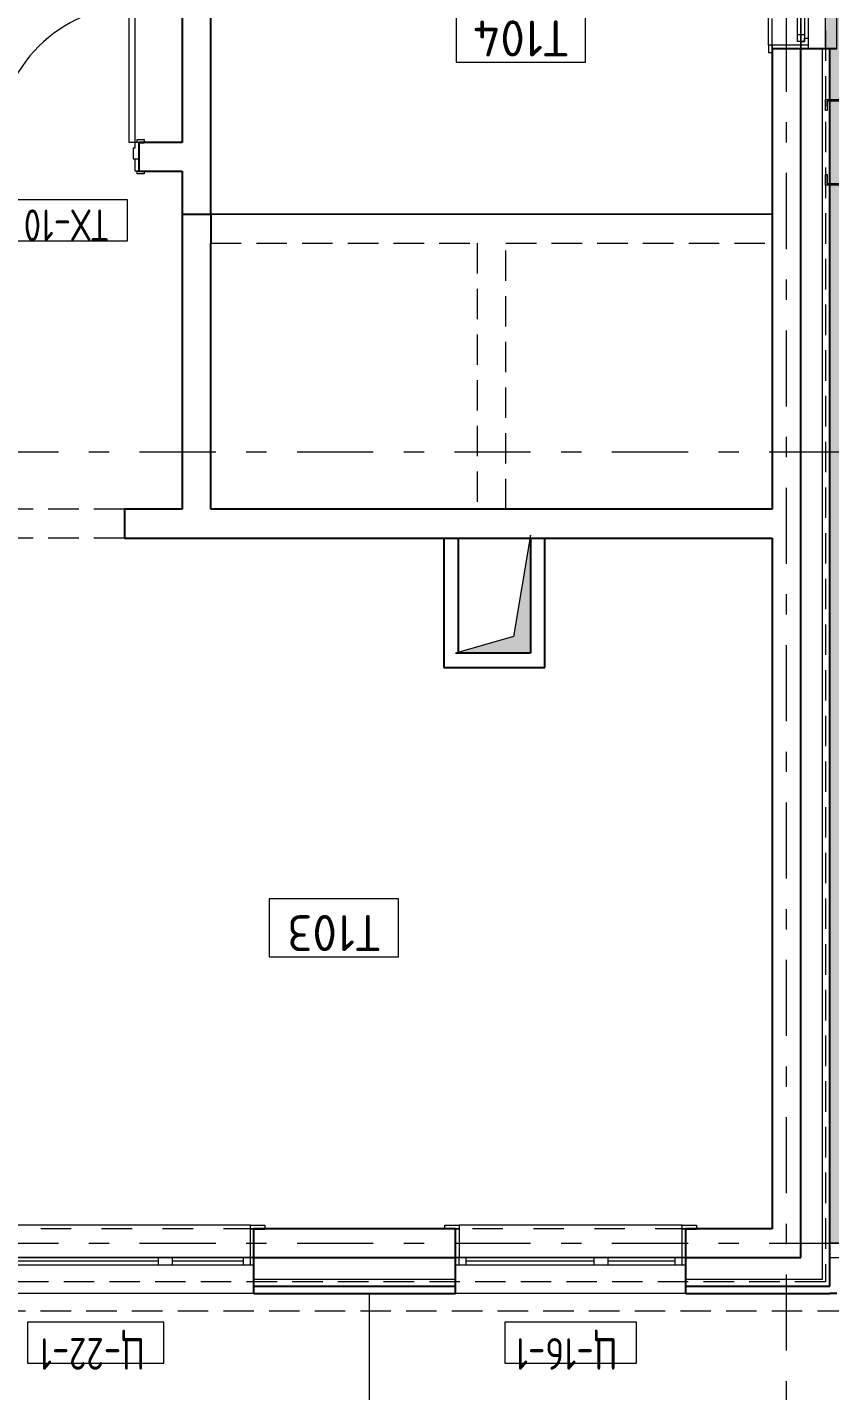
# Model space of a CAD drawing. Header units: millimetres. Extents: x 18162 to 3540582, y 72188 to 247925.
# Drawn here: x 985781 to 991356, y 79343 to 88819 of the extents above; entities that cross this region are included whole.
import ezdxf
from ezdxf.enums import TextEntityAlignment as Align

# ---------------------------------------------------------------- set-up
doc = ezdxf.new("R2010")
doc.units = ezdxf.units.MM
doc.header["$MEASUREMENT"] = 0
doc.set_wipeout_variables(frame=1)
for name, pattern in [('Dashed', [423.333333, 211.666667, -211.666667]), ('Double Dashed', [1093.611073, 529.166651, -211.666656, 141.111112, -211.666656]), ('Hidden Line', [317.5, 211.666667, -105.833333]), ('Wipeout_Contour', [1000, 0, -1000])]:
    doc.linetypes.add(name, pattern=pattern)
for name, color, linetype in [('Archicad Door Markers', 7, 'Continuous'), ('Archicad Doors', 7, 'Continuous'), ('Archicad Window Markers', 7, 'Continuous'), ('Archicad Windows', 7, 'Continuous'), ('Archicad Zone Stamps', 7, 'Continuous'), ('Drawing & Figure', 7, 'Continuous'), ('Interior - Equipment', 7, 'Continuous'), ('Model Unit - Zone A', 7, 'Continuous'), ('Structural - Bearing', 7, 'Continuous'), ('Structural - Grid', 7, 'Continuous')]:
    doc.layers.add(name, color=color, linetype=linetype)
doc.styles.add('GENERATED_STYLE_2', font='')
doc.styles.add('GENERATED_STYLE_3', font='', dxfattribs={"width": 0.8})
doc.styles.get('GENERATED_STYLE_2').set_extended_font_data('ISOCPEUR MON')
doc.styles.get('GENERATED_STYLE_3').set_extended_font_data('ISOCPEUR MON')

# ---------------------------------------------------------------- blocks, each defined once
blk = doc.blocks.new('Лифтний ажлын өрөө_Т104_107_3', base_point=(989209.8, 88777.9))
at = {"layer": 'Archicad Zone Stamps', "color": 7, "linetype": 'Continuous', "lineweight": 5}
for p, q in [((989659.8, 88979.5), (988759.8, 88979.5)), ((988759.8, 88979.5), (988759.8, 88576.3)), ((989659.8, 88576.3), (989659.8, 88979.5)), ((988759.8, 88576.3), (989659.8, 88576.3))]:
    blk.add_line(p, q, dxfattribs=at)
at = {"layer": 'Archicad Zone Stamps', "color": 7, "lineweight": 5, "style": 'GENERATED_STYLE_2'}
for tag, p in [('DUMMY_861', (988860.5, 88616.6)), ('ROOM_NUMBER', (989209.8, 88616.6))]:
    blk.add_attdef(tag, text='', height=250, rotation=180, dxfattribs=at).set_placement(p, align=Align.TOP_CENTER)
blk = doc.blocks.new('Техникийн өрөө_Т103_108_3', base_point=(987910.3, 82560.5))
at = {"layer": 'Archicad Zone Stamps', "color": 7, "linetype": 'Continuous', "lineweight": 5}
for p, q in [((988360.3, 82762.1), (987460.3, 82762.1)), ((987460.3, 82762.1), (987460.3, 82358.9)), ((988360.3, 82358.9), (988360.3, 82762.1)), ((987460.3, 82358.9), (988360.3, 82358.9))]:
    blk.add_line(p, q, dxfattribs=at)
at = {"layer": 'Archicad Zone Stamps', "color": 7, "lineweight": 5, "style": 'GENERATED_STYLE_2'}
for tag, p in [('DUMMY_861', (987573.5, 82399.2)), ('ROOM_NUMBER', (987910.3, 82399.2))]:
    blk.add_attdef(tag, text='', height=250, rotation=180, dxfattribs=at).set_placement(p, align=Align.TOP_CENTER)
blk = doc.blocks.new('Window Stamp 27')
at = {"layer": 'Archicad Window Markers', "color": 13, "linetype": 'Continuous', "lineweight": 13}
blk.add_line((-456.7, 200), (456.7, 200), dxfattribs=at)
at = {"layer": 'Archicad Window Markers', "color": 13, "linetype": 'Continuous', "lineweight": 13, "flags": 128}
blk.add_lwpolyline([(-456.7, 200), (456.7, 200), (456.7, 483.9), (-456.7, 483.9)], close=True, dxfattribs=at)
at = {"layer": 'Archicad Window Markers', "color": 13, "lineweight": 13, "style": 'GENERATED_STYLE_3'}
blk.add_attdef('AC_WIDO_ID', text='', height=220, dxfattribs=at).set_placement((-324.9, 156.1), align=Align.BOTTOM_LEFT)
blk = doc.blocks.new('Window 27[58]_3', base_point=(953182.2, 1723.2))
at = {"layer": 'Archicad Windows', "color": 7, "linetype": 'Continuous', "lineweight": 13}
for p, q in [((990955.7, 89893.9), (990930.7, 89893.9)), ((990930.7, 89893.9), (990930.7, 89843.9)), ((990930.7, 88693.9), (990930.7, 89843.9)), ((990930.7, 89843.9), (990955.7, 89843.9)), ((990955.7, 89843.9), (990955.7, 89893.9)), ((990955.7, 89868.9), (990955.7, 89893.9)), ((990955.7, 89868.9), (990955.7, 89893.9)), ((991155.7, 89868.9), (990955.7, 89868.9)), ((990955.7, 89868.9), (990955.7, 89843.9)), ((991155.7, 89868.9), (990955.7, 89868.9)), ((991155.7, 89868.9), (990955.7, 89868.9)), ((990955.7, 89843.9), (991155.7, 89843.9)), ((991155.7, 89843.9), (991155.7, 89868.9)), ((991155.7, 89843.9), (991155.7, 89868.9)), ((991205.7, 89868.9), (991155.7, 89868.9)), ((991205.7, 89868.9), (991155.7, 89868.9)), ((991155.7, 89818.9), (991155.7, 89843.9)), ((991205.7, 89843.9), (991155.7, 89843.9)), ((991205.7, 89868.9), (991205.7, 89843.9)), ((991305.7, 89868.9), (991205.7, 89868.9)), ((991205.7, 89843.9), (991205.7, 89793.9)), ((991355.7, 89868.9), (991305.7, 89868.9)), ((991405.7, 89868.9), (991355.7, 89868.9)), ((991405.7, 88668.9), (991405.7, 89868.9)), ((991130.7, 89768.9), (991130.7, 89818.9)), ((991130.7, 89818.9), (991180.7, 89818.9)), ((991130.7, 88768.9), (991130.7, 89768.9)), ((991180.7, 89768.9), (991130.7, 89768.9)), ((991130.7, 88768.9), (991130.7, 89768.9)), ((991180.7, 89818.9), (991155.7, 89818.9)), ((991155.7, 88768.9), (991155.7, 89768.9)), ((991180.7, 89793.9), (991180.7, 89818.9)), ((991180.7, 89818.9), (991180.7, 89768.9)), ((991205.7, 89793.9), (991180.7, 89793.9)), ((991180.7, 89768.9), (991180.7, 88768.9)), ((991205.7, 89793.9), (991205.7, 88743.9)), ((990930.7, 88693.9), (990930.7, 88643.9)), ((990955.7, 88693.9), (990930.7, 88693.9)), ((991155.7, 88693.9), (990955.7, 88693.9)), ((990955.7, 88693.9), (990955.7, 88668.9)), ((990955.7, 88643.9), (990955.7, 88693.9)), ((991130.7, 88718.9), (991130.7, 88768.9)), ((991130.7, 88768.9), (991180.7, 88768.9)), ((991180.7, 88718.9), (991130.7, 88718.9)), ((991155.7, 88693.9), (991155.7, 88718.9)), ((991155.7, 88718.9), (991180.7, 88718.9)), ((991155.7, 88668.9), (991155.7, 88693.9)), ((991155.7, 88668.9), (991155.7, 88693.9)), ((991205.7, 88693.9), (991155.7, 88693.9)), ((991180.7, 88768.9), (991180.7, 88718.9)), ((991180.7, 88718.9), (991180.7, 88743.9)), ((991180.7, 88743.9), (991205.7, 88743.9)), ((991205.7, 88743.9), (991205.7, 88693.9)), ((991205.7, 88693.9), (991205.7, 88668.9)), ((990930.7, 88643.9), (990955.7, 88643.9)), ((990955.7, 88668.9), (991155.7, 88668.9)), ((991155.7, 88668.9), (990955.7, 88668.9)), ((991155.7, 88668.9), (990955.7, 88668.9)), ((990955.7, 88668.9), (990955.7, 88643.9)), ((990955.7, 88668.9), (990955.7, 88643.9)), ((991205.7, 88668.9), (991155.7, 88668.9)), ((991205.7, 88668.9), (991155.7, 88668.9)), ((991305.7, 88668.9), (991205.7, 88668.9)), ((991355.7, 88668.9), (991305.7, 88668.9)), ((991405.7, 88668.9), (991355.7, 88668.9))]:
    blk.add_line(p, q, dxfattribs=at)
at = {"layer": 'Archicad Windows', "color": 7, "linetype": 'Dashed', "lineweight": 13}
blk.add_line((990955.7, 88668.9), (990955.7, 89868.9), dxfattribs=at)
at = {"layer": 'Archicad Window Markers', "color": 13, "lineweight": 13}
ref = blk.add_blockref('Window Stamp 27', (991405.7, 89268.9), dxfattribs=dict(at, zscale=1000, rotation=270))
ref.add_attrib('AC_WIDO_ID', 'Ц-12-1', dxfattribs={"layer": 'Structural - Bearing', "color": 13, "lineweight": 13, "height": 220, "rotation": 270, "style": 'GENERATED_STYLE_3', "width": 0.8}).set_placement((991605.7, 89549.9), align=Align.BOTTOM_LEFT)
blk = doc.blocks.new('Window Stamp 27_4')
at = {"layer": 'Archicad Window Markers', "color": 13, "linetype": 'Continuous', "lineweight": 13}
blk.add_line((474.2, -650), (-474.2, -650), dxfattribs=at)
at = {"layer": 'Archicad Window Markers', "color": 13, "linetype": 'Continuous', "lineweight": 13, "flags": 128}
blk.add_lwpolyline([(474.2, -650), (-474.2, -650), (-474.2, -933.9), (474.2, -933.9)], close=True, dxfattribs=at)
at = {"layer": 'Archicad Window Markers', "color": 13, "lineweight": 13, "style": 'GENERATED_STYLE_3'}
blk.add_attdef('AC_WIDO_ID', text='', height=220, rotation=180, dxfattribs=at).set_placement((342.5, -693.9), align=Align.BOTTOM_LEFT)
blk = doc.blocks.new('Window with Sidelight 27[61]_3', base_point=(953182.2, 1723.2))
at = {"layer": 'Archicad Windows', "color": 7, "linetype": 'Continuous', "lineweight": 13}
for p, q in [((985080.7, 80468.9), (985080.7, 80493.9)), ((985080.7, 80493.9), (985180.7, 80493.9)), ((985180.7, 80468.9), (985080.7, 80468.9)), ((985155.7, 80468.9), (985080.7, 80468.9)), ((985155.7, 80468.9), (985080.7, 80468.9)), ((985155.7, 80268.9), (985155.7, 80468.9)), ((985155.7, 80468.9), (985180.7, 80468.9)), ((985155.7, 80268.9), (985155.7, 80468.9)), ((985155.7, 80268.9), (985155.7, 80468.9)), ((987330.7, 80493.9), (985180.7, 80493.9)), ((985180.7, 80493.9), (985180.7, 80468.9)), ((985180.7, 80468.9), (985180.7, 80268.9)), ((987330.7, 80493.9), (987430.7, 80493.9)), ((987330.7, 80468.9), (987330.7, 80493.9)), ((987330.7, 80268.9), (987330.7, 80468.9)), ((987330.7, 80468.9), (987355.7, 80468.9)), ((987430.7, 80468.9), (987330.7, 80468.9)), ((987355.7, 80468.9), (987355.7, 80268.9)), ((987355.7, 80268.9), (987355.7, 80468.9)), ((987355.7, 80268.9), (987355.7, 80468.9)), ((987355.7, 80468.9), (987430.7, 80468.9)), ((987355.7, 80468.9), (987430.7, 80468.9)), ((987430.7, 80493.9), (987430.7, 80468.9)), ((985180.7, 80268.9), (985155.7, 80268.9)), ((985180.7, 80268.9), (985155.7, 80268.9)), ((985155.7, 80218.9), (985155.7, 80268.9)), ((985155.7, 80218.9), (985155.7, 80268.9)), ((985230.7, 80268.9), (985180.7, 80268.9)), ((985180.7, 80218.9), (985180.7, 80268.9)), ((985230.7, 80218.9), (985230.7, 80268.9)), ((986690.7, 80268.9), (985230.7, 80268.9)), ((986740.7, 80268.9), (986690.7, 80268.9)), ((986690.7, 80268.9), (986690.7, 80218.9)), ((986790.7, 80268.9), (986740.7, 80268.9)), ((986790.7, 80218.9), (986790.7, 80268.9)), ((987280.7, 80268.9), (986790.7, 80268.9)), ((987330.7, 80268.9), (987280.7, 80268.9)), ((987280.7, 80268.9), (987280.7, 80218.9)), ((987355.7, 80268.9), (987330.7, 80268.9)), ((987355.7, 80268.9), (987330.7, 80268.9)), ((987330.7, 80218.9), (987330.7, 80268.9)), ((987355.7, 80218.9), (987355.7, 80268.9)), ((987355.7, 80218.9), (987355.7, 80268.9)), ((985155.7, 80218.9), (985180.7, 80218.9)), ((985155.7, 80118.9), (985155.7, 80218.9)), ((985180.7, 80218.9), (985230.7, 80218.9)), ((986690.7, 80243.9), (985230.7, 80243.9)), ((985230.7, 80218.9), (986690.7, 80218.9)), ((986690.7, 80218.9), (986740.7, 80218.9)), ((986740.7, 80218.9), (986790.7, 80218.9)), ((987280.7, 80243.9), (986790.7, 80243.9)), ((986790.7, 80218.9), (987280.7, 80218.9)), ((987280.7, 80218.9), (987330.7, 80218.9)), ((987330.7, 80218.9), (987355.7, 80218.9)), ((987355.7, 80118.9), (987355.7, 80218.9)), ((985155.7, 80068.9), (985155.7, 80118.9)), ((987355.7, 80068.9), (987355.7, 80118.9)), ((985155.7, 80018.9), (985155.7, 80068.9)), ((987355.7, 80018.9), (985155.7, 80018.9)), ((987355.7, 80018.9), (987355.7, 80068.9))]:
    blk.add_line(p, q, dxfattribs=at)
at = {"layer": 'Archicad Windows', "color": 7, "linetype": 'Dashed', "lineweight": 13}
blk.add_line((987355.7, 80468.9), (985155.7, 80468.9), dxfattribs=at)
at = {"layer": 'Archicad Window Markers', "color": 13, "lineweight": 13}
ref = blk.add_blockref('Window Stamp 27_4', (986255.7, 80468.9), dxfattribs=dict(at, zscale=1000))
ref.add_attrib('AC_WIDO_ID', 'Ц-22-1', dxfattribs={"layer": 'Structural - Bearing', "color": 13, "lineweight": 13, "height": 220, "rotation": 180, "style": 'GENERATED_STYLE_3', "width": 0.8}).set_placement((986598.2, 79775), align=Align.BOTTOM_LEFT)
blk = doc.blocks.new('Window Stamp 27_5')
at = {"layer": 'Archicad Window Markers', "color": 13, "linetype": 'Continuous', "lineweight": 13}
blk.add_line((456.7, -650), (-456.7, -650), dxfattribs=at)
at = {"layer": 'Archicad Window Markers', "color": 13, "linetype": 'Continuous', "lineweight": 13, "flags": 128}
blk.add_lwpolyline([(456.7, -650), (-456.7, -650), (-456.7, -933.9), (456.7, -933.9)], close=True, dxfattribs=at)
at = {"layer": 'Archicad Window Markers', "color": 13, "lineweight": 13, "style": 'GENERATED_STYLE_3'}
blk.add_attdef('AC_WIDO_ID', text='', height=220, rotation=180, dxfattribs=at).set_placement((324.9, -693.9), align=Align.BOTTOM_LEFT)
blk = doc.blocks.new('Window with Sidelight 27[62]_3', base_point=(953182.2, 1723.2))
at = {"layer": 'Archicad Windows', "color": 7, "linetype": 'Continuous', "lineweight": 13}
for p, q in [((988680.7, 80468.9), (988680.7, 80493.9)), ((988680.7, 80493.9), (988780.7, 80493.9)), ((988780.7, 80468.9), (988680.7, 80468.9)), ((988755.7, 80468.9), (988680.7, 80468.9)), ((988755.7, 80468.9), (988680.7, 80468.9)), ((988755.7, 80268.9), (988755.7, 80468.9)), ((988755.7, 80468.9), (988780.7, 80468.9)), ((988755.7, 80268.9), (988755.7, 80468.9)), ((988755.7, 80268.9), (988755.7, 80468.9)), ((990330.7, 80493.9), (988780.7, 80493.9)), ((988780.7, 80493.9), (988780.7, 80468.9)), ((988780.7, 80468.9), (988780.7, 80268.9)), ((990330.7, 80493.9), (990430.7, 80493.9)), ((990330.7, 80468.9), (990330.7, 80493.9)), ((990330.7, 80268.9), (990330.7, 80468.9)), ((990330.7, 80468.9), (990355.7, 80468.9)), ((990430.7, 80468.9), (990330.7, 80468.9)), ((990355.7, 80468.9), (990355.7, 80268.9)), ((990355.7, 80268.9), (990355.7, 80468.9)), ((990355.7, 80268.9), (990355.7, 80468.9)), ((990355.7, 80468.9), (990430.7, 80468.9)), ((990355.7, 80468.9), (990430.7, 80468.9)), ((990430.7, 80493.9), (990430.7, 80468.9)), ((988780.7, 80268.9), (988755.7, 80268.9)), ((988780.7, 80268.9), (988755.7, 80268.9)), ((988755.7, 80218.9), (988755.7, 80268.9)), ((988755.7, 80218.9), (988755.7, 80268.9)), ((988830.7, 80268.9), (988780.7, 80268.9)), ((988780.7, 80218.9), (988780.7, 80268.9)), ((988830.7, 80218.9), (988830.7, 80268.9)), ((989715.7, 80268.9), (988830.7, 80268.9)), ((989765.7, 80268.9), (989715.7, 80268.9)), ((989715.7, 80268.9), (989715.7, 80218.9)), ((989815.7, 80268.9), (989765.7, 80268.9)), ((989815.7, 80218.9), (989815.7, 80268.9)), ((990280.7, 80268.9), (989815.7, 80268.9)), ((990330.7, 80268.9), (990280.7, 80268.9)), ((990280.7, 80268.9), (990280.7, 80218.9)), ((990355.7, 80268.9), (990330.7, 80268.9)), ((990355.7, 80268.9), (990330.7, 80268.9)), ((990330.7, 80218.9), (990330.7, 80268.9)), ((990355.7, 80218.9), (990355.7, 80268.9)), ((990355.7, 80218.9), (990355.7, 80268.9)), ((988755.7, 80218.9), (988780.7, 80218.9)), ((988755.7, 80118.9), (988755.7, 80218.9)), ((988780.7, 80218.9), (988830.7, 80218.9)), ((989715.7, 80243.9), (988830.7, 80243.9)), ((988830.7, 80218.9), (989715.7, 80218.9)), ((989715.7, 80218.9), (989765.7, 80218.9)), ((989765.7, 80218.9), (989815.7, 80218.9)), ((990280.7, 80243.9), (989815.7, 80243.9)), ((989815.7, 80218.9), (990280.7, 80218.9)), ((990280.7, 80218.9), (990330.7, 80218.9)), ((990330.7, 80218.9), (990355.7, 80218.9)), ((990355.7, 80118.9), (990355.7, 80218.9)), ((988755.7, 80068.9), (988755.7, 80118.9)), ((990355.7, 80068.9), (990355.7, 80118.9)), ((988755.7, 80018.9), (988755.7, 80068.9)), ((990355.7, 80018.9), (988755.7, 80018.9)), ((990355.7, 80018.9), (990355.7, 80068.9))]:
    blk.add_line(p, q, dxfattribs=at)
at = {"layer": 'Archicad Windows', "color": 7, "linetype": 'Dashed', "lineweight": 13}
blk.add_line((990355.7, 80468.9), (988755.7, 80468.9), dxfattribs=at)
at = {"layer": 'Archicad Window Markers', "color": 13, "lineweight": 13}
ref = blk.add_blockref('Window Stamp 27_5', (989555.7, 80468.9), dxfattribs=dict(at, zscale=1000))
ref.add_attrib('AC_WIDO_ID', 'Ц-16-1', dxfattribs={"layer": 'Structural - Bearing', "color": 13, "lineweight": 13, "height": 220, "rotation": 180, "style": 'GENERATED_STYLE_3', "width": 0.8}).set_placement((989880.6, 79775), align=Align.BOTTOM_LEFT)
blk = doc.blocks.new('Rectangular Door Opening 27[126]_3', base_point=(953182.2, 1723.2))
at = {"layer": 'Archicad Doors', "color": 7, "linetype": 'Hidden Line', "lineweight": 13}
for p, q in [((986455.7, 85468.9), (985255.7, 85468.9)), ((985255.7, 85468.9), (985255.7, 85268.9)), ((986455.7, 85468.9), (986455.7, 85268.9)), ((986455.7, 85268.9), (985255.7, 85268.9))]:
    blk.add_line(p, q, dxfattribs=at)
blk = doc.blocks.new('Door Stamp 27')
at = {"layer": 'Archicad Door Markers', "color": 13, "linetype": 'Continuous', "lineweight": 13}
blk.add_line((-421.6, 200), (421.6, 200), dxfattribs=at)
at = {"layer": 'Archicad Door Markers', "color": 13, "linetype": 'Continuous', "lineweight": 13, "flags": 128}
blk.add_lwpolyline([(-421.6, 200), (421.6, 200), (421.6, 483.9), (-421.6, 483.9)], close=True, dxfattribs=at)
at = {"layer": 'Archicad Door Markers', "color": 13, "lineweight": 13, "style": 'GENERATED_STYLE_3'}
blk.add_attdef('AC_WIDO_ID', text='', height=220, dxfattribs=at).set_placement((-289.8, 200), align=Align.BOTTOM_LEFT)
blk = doc.blocks.new('Door 27[127]_3', base_point=(953182.2, 1723.2))
at = {"layer": 'Archicad Doors', "color": 7, "linetype": 'Continuous', "lineweight": 13}
for p, q in [((986488, 88018.9), (986488, 88962.9)), ((986488, 88962.9), (986528, 88962.9)), ((986528, 88962.9), (986528, 88018.9)), ((985519, 88018.9), (985519, 88037.9)), ((985519, 88037.9), (985569, 88037.9)), ((985569, 88037.9), (985569, 88018.9)), ((986543, 88037.9), (986593, 88037.9)), ((986543, 88018.9), (986543, 88037.9)), ((986593, 88037.9), (986593, 88018.9)), ((985569, 88018.9), (985519, 88018.9)), ((985556, 88018.9), (985519, 88018.9)), ((985556, 88018.9), (985519, 88018.9)), ((985584, 88018.9), (985556, 88018.9)), ((985556, 88018.9), (985556, 87903.9)), ((985556, 88018.9), (985556, 87903.9)), ((985556, 88018.9), (985556, 87903.9)), ((985584, 87978.9), (985584, 88018.9)), ((985596, 87978.9), (985584, 87978.9)), ((985596, 87903.9), (985596, 87978.9)), ((986528, 88018.9), (986488, 88018.9)), ((986528, 87978.9), (986516, 87978.9)), ((986516, 87978.9), (986516, 87903.9)), ((986556, 88018.9), (986528, 88018.9)), ((986528, 88018.9), (986528, 87978.9)), ((986593, 88018.9), (986543, 88018.9)), ((986556, 87903.9), (986556, 88018.9)), ((986556, 88018.9), (986556, 87903.9)), ((986556, 88018.9), (986556, 87903.9)), ((986556, 88018.9), (986593, 88018.9)), ((986556, 88018.9), (986593, 88018.9)), ((985556, 87818.9), (985556, 87903.9)), ((985556, 87903.9), (985581, 87903.9)), ((985556, 87903.9), (985596, 87903.9)), ((985556, 87903.9), (985556, 87818.9)), ((985556, 87903.9), (985556, 87818.9)), ((985581, 87903.9), (985581, 87818.9)), ((986516, 87903.9), (986556, 87903.9)), ((986531, 87818.9), (986531, 87903.9)), ((986531, 87903.9), (986556, 87903.9)), ((986556, 87903.9), (986556, 87818.9)), ((986556, 87903.9), (986556, 87818.9)), ((986556, 87903.9), (986556, 87818.9)), ((985519, 87799.9), (985519, 87818.9)), ((985519, 87818.9), (985569, 87818.9)), ((985556, 87818.9), (985519, 87818.9)), ((985556, 87818.9), (985519, 87818.9)), ((985569, 87799.9), (985519, 87799.9)), ((985581, 87818.9), (985556, 87818.9)), ((985569, 87818.9), (985569, 87799.9)), ((986556, 87818.9), (986531, 87818.9)), ((986543, 87818.9), (986593, 87818.9)), ((986543, 87799.9), (986543, 87818.9)), ((986593, 87799.9), (986543, 87799.9)), ((986556, 87818.9), (986593, 87818.9)), ((986556, 87818.9), (986593, 87818.9)), ((986593, 87818.9), (986593, 87799.9))]:
    blk.add_line(p, q, dxfattribs=at)
blk.add_arc((986528, 88018.9), 944, 90, 180, dxfattribs=at)
at = {"layer": 'Archicad Door Markers', "color": 13, "lineweight": 13}
ref = blk.add_blockref('Door Stamp 27', (986056, 87818.9), dxfattribs=dict(at, zscale=1000, rotation=180))
ref.add_attrib('AC_WIDO_ID', 'ТХ-10', dxfattribs={"layer": 'Structural - Bearing', "color": 13, "lineweight": 13, "height": 220, "rotation": 180, "style": 'GENERATED_STYLE_3', "width": 0.8}).set_placement((986345.8, 87618.9), align=Align.BOTTOM_LEFT)
blk = doc.blocks.new('Caged Ladder 27[337]_3', base_point=(991325.7, 88018.9))
at = {"layer": 'Interior - Equipment', "color": 7, "linetype": 'Dashed', "lineweight": 5}
for p, q in [((991630.5, 88418.9), (991541.6, 88317.3)), ((991630.5, 88418.9), (991541.6, 88317.3)), ((991973.4, 88418.9), (991630.5, 88418.9)), ((991846.4, 88418.9), (991630.5, 88418.9)), ((991541.6, 88317.3), (991541.6, 88304.6)), ((991541.6, 88317.3), (991541.6, 88304.6)), ((991547.9, 88304.6), (991636.8, 88406.2)), ((991547.9, 88304.6), (991636.8, 88406.2)), ((991636.8, 88406.2), (991973.4, 88406.2)), ((991636.8, 88406.2), (991846.4, 88406.2)), ((991541.6, 88304.6), (991547.9, 88304.6)), ((991541.6, 88304.6), (991547.9, 88304.6)), ((991547.9, 87733.2), (991541.6, 87733.2)), ((991541.6, 87733.2), (991541.6, 87720.5)), ((991547.9, 87733.2), (991541.6, 87733.2)), ((991541.6, 87733.2), (991541.6, 87720.5)), ((991541.6, 87720.5), (991630.5, 87618.9)), ((991541.6, 87720.5), (991630.5, 87618.9)), ((991636.8, 87631.6), (991547.9, 87733.2)), ((991636.8, 87631.6), (991547.9, 87733.2)), ((991630.5, 87618.9), (991973.4, 87618.9)), ((991630.5, 87618.9), (991846.4, 87618.9)), ((991973.4, 87631.6), (991636.8, 87631.6)), ((991846.4, 87631.6), (991636.8, 87631.6))]:
    blk.add_line(p, q, dxfattribs=at)
at = {"layer": 'Interior - Equipment', "color": 7, "linetype": 'Continuous', "lineweight": 5}
for p, q in [((991478.1, 88330), (991478.1, 88355.4)), ((991478.1, 88355.4), (991528.9, 88355.4)), ((991528.9, 88330), (991478.1, 88330)), ((991528.9, 88355.4), (991528.9, 88330)), ((991478.1, 87707.8), (991478.1, 87682.4)), ((991528.9, 87707.8), (991478.1, 87707.8)), ((991478.1, 87682.4), (991528.9, 87682.4)), ((991528.9, 87682.4), (991528.9, 87707.8))]:
    blk.add_line(p, q, dxfattribs=at)
at = {"layer": 'Interior - Equipment', "color": 7, "linetype": 'Continuous', "lineweight": 5, "flags": 128}
for points in [[(991541.6, 88304.6), (991338.4, 88304.6), (991338.4, 88241.1), (991325.7, 88241.1), (991325.7, 88317.3), (991541.6, 88317.3)], [(991465.4, 88317.3), (991465.4, 88368.1), (991541.6, 88368.1), (991541.6, 88317.3)], [(991488.5, 88304.6), (991518.5, 88304.6), (991518.5, 87733.2), (991488.5, 87733.2)], [(991338.4, 87796.7), (991338.4, 87733.2), (991541.6, 87733.2), (991541.6, 87720.5), (991325.7, 87720.5), (991325.7, 87796.7)], [(991465.4, 87720.5), (991541.6, 87720.5), (991541.6, 87669.7), (991465.4, 87669.7)]]:
    blk.add_lwpolyline(points, close=True, dxfattribs=at)
at = {"layer": 'Interior - Equipment', "color": 7, "linetype": 'Dashed', "lineweight": 5}
for centre, radius in [((991846.4, 88018.9), 400), ((991973.4, 88018.9), 400), ((991846.4, 88018.9), 387.3), ((991973.4, 88018.9), 387.3)]:
    blk.add_arc(centre, radius, 270, 90, dxfattribs=at)
blk = doc.blocks.new('Standard grid marker[339]_3', base_point=(971344.5, 80368.9))
at = {"layer": 'Structural - Grid', "color": 13, "linetype": 'Double Dashed', "lineweight": 13}
blk.add_line((972344.5, 80368.9), (1006906.6, 80368.9), dxfattribs=at)
at = {"layer": 'Structural - Grid', "color": 13, "lineweight": 13, "style": 'GENERATED_STYLE_3'}
blk.add_attdef('AC_MarkerText_1', text='', height=250, rotation=180, dxfattribs=at).set_placement((1008206.6, 80243.9), align=Align.TOP_CENTER)
blk = doc.blocks.new('Standard grid marker[340]_3', base_point=(971344.5, 85868.9))
at = {"layer": 'Structural - Grid', "color": 13, "linetype": 'Double Dashed', "lineweight": 13}
blk.add_line((972344.5, 85868.9), (1006906.6, 85868.9), dxfattribs=at)
at = {"layer": 'Structural - Grid', "color": 13, "lineweight": 13, "style": 'GENERATED_STYLE_3'}
blk.add_attdef('AC_MarkerText_1', text='', height=250, rotation=180, dxfattribs=at).set_placement((1008206.6, 85743.9), align=Align.TOP_CENTER)
blk = doc.blocks.new('Standard grid marker[344]_3', base_point=(991055.7, 74247.3))
at = {"layer": 'Structural - Grid', "color": 13, "linetype": 'Double Dashed', "lineweight": 13}
blk.add_line((991055.7, 75247.3), (991055.7, 101908.7), dxfattribs=at)
at = {"layer": 'Structural - Grid', "color": 13, "lineweight": 13, "style": 'GENERATED_STYLE_3'}
blk.add_attdef('AC_MarkerText_1', text='', height=250, rotation=180, dxfattribs=at).set_placement((991055.7, 103083.7), align=Align.TOP_CENTER)

msp = doc.modelspace()

# ---------------------------------------------------------------- hatches: boundary and pattern name
at = {"layer": 'Drawing & Figure', "linetype": 'Continuous', "lineweight": 0}
msp.add_hatch(color=49, dxfattribs=at).paths.add_polyline_path([(1004055.7, 80368.9), (991325.7, 80368.9), (991325.7, 98368.9), (1004055.7, 98368.9)])

# ---------------------------------------------------------------- linework, layer by layer
at = {"layer": 'Drawing & Figure', "color": 7, "linetype": 'Continuous', "lineweight": 13, "flags": 128}
msp.add_lwpolyline([(1004055.7, 80368.9), (991325.7, 80368.9), (991325.7, 98368.9), (1004055.7, 98368.9)], close=True, dxfattribs=at)
at = {"layer": 'Structural - Bearing', "color": 7, "linetype": 'Continuous', "lineweight": 13, "flags": 128}
for points in [[(991155.7, 80268.9), (991155.7, 98468.9), (990955.7, 98468.9), (990955.7, 94268.9), (988455.7, 94268.9), (988455.7, 98468.9), (984455.7, 98468.9), (984455.7, 80268.9)], [(991155.7, 80268.9), (1004155.7, 80268.9), (1004155.7, 98468.9), (991155.7, 98468.9)], [(990955.7, 87518.9), (990955.7, 85468.9), (987055.7, 85468.9), (987055.7, 87518.9)], [(990955.7, 87518.9), (987055.7, 87518.9), (987055.7, 85468.9), (990955.7, 85468.9)], [(988155.7, 78668.9), (980555.7, 78668.9), (980555.7, 80268.9), (988155.7, 80268.9)]]:
    msp.add_lwpolyline(points, close=True, dxfattribs=at)
at = {"layer": 'Structural - Bearing', "color": 7, "linetype": 'Hidden Line', "lineweight": 13, "flags": 128}
for points in [[(988905.7, 87318.9), (988905.7, 85468.9)], [(989105.7, 85468.9), (989105.7, 87318.9)], [(988905.7, 85468.9), (989105.7, 85468.9)], [(984285.7, 79898.9), (991525.7, 79898.9)]]:
    msp.add_lwpolyline(points, dxfattribs=at)
at = {"layer": 'Structural - Bearing', "color": 7, "linetype": 'Continuous', "lineweight": 25, "flags": 128}
msp.add_lwpolyline([(988675.7, 85468.9), (988775.7, 85468.9)], dxfattribs=at)

# ---------------------------------------------------------------- block references
at = {"layer": 'Model Unit - Zone A', "color": 7, "linetype": 'Continuous', "lineweight": 5}
for name, p, values in [('Лифтний ажлын өрөө_Т104_107_3', (989209.8, 88777.9), {'ROOM_NUMBER': 'Т104'}), ('Техникийн өрөө_Т103_108_3', (987910.3, 82560.5), {'ROOM_NUMBER': 'Т103'})]:
    msp.add_blockref(name, p, dxfattribs=at).add_auto_attribs(values)

# ---------------------------------------------------------------- wipeouts: each hides what was drawn before it
at = {"color": 254, "linetype": 'Wipeout_Contour', "lineweight": 0, "ltscale": 2983793.885449589}
msp.add_wipeout([(991355.7, 80018.9), (991405.7, 80018.9), (991355.7, 80068.9)], dxfattribs=at).dxf.layer = 'Structural - Bearing'

# ---------------------------------------------------------------- next in the draw order: wipeouts: each hides what was drawn before it
at = {"color": 254, "linetype": 'Wipeout_Contour', "lineweight": 0, "ltscale": 3963779.947454744}
msp.add_wipeout([(986855.7, 90118.9), (986855.7, 87518.9), (987055.7, 87518.9), (987055.7, 90118.9)], dxfattribs=at).dxf.layer = 'Structural - Bearing'
at = {"color": 254, "linetype": 'Wipeout_Contour', "lineweight": 0, "ltscale": 2977014.124874406}
msp.add_wipeout([(988775.7, 84468.9), (988675.7, 84368.9), (988775.7, 84368.9)], dxfattribs=at).dxf.layer = 'Structural - Bearing'
at = {"color": 254, "linetype": 'Wipeout_Contour', "lineweight": 0, "ltscale": 2978816.193789562}
msp.add_wipeout([(989275.7, 84468.9), (989375.7, 84368.9), (989375.7, 84468.9)], dxfattribs=at).dxf.layer = 'Structural - Bearing'
at = {"color": 254, "linetype": 'Wipeout_Contour', "lineweight": 0, "ltscale": 2983656.446783676}
msp.add_wipeout([(991305.7, 80068.9), (991355.7, 80068.9), (991305.7, 80118.9)], dxfattribs=at).dxf.layer = 'Structural - Bearing'
at = {"color": 254, "linetype": 'Wipeout_Contour', "lineweight": 0, "ltscale": 3965170.434830029}
msp.add_wipeout([(987355.7, 80018.9), (988755.7, 80018.9), (988755.7, 80068.9), (987355.7, 80068.9)], dxfattribs=at).dxf.layer = 'Structural - Bearing'

# ---------------------------------------------------------------- next in the draw order: linework, layer by layer
at = {"layer": 'Structural - Bearing', "color": 7, "linetype": 'Continuous', "lineweight": 25, "flags": 128}
for points in [[(986855.7, 90118.9), (986855.7, 88018.9)], [(987055.7, 87518.9), (987055.7, 90118.9)], [(986855.7, 87818.9), (986855.7, 87518.9)], [(986855.7, 87518.9), (987055.7, 87518.9)], [(987355.7, 80018.9), (988755.7, 80018.9)]]:
    msp.add_lwpolyline(points, dxfattribs=at)

# ---------------------------------------------------------------- next in the draw order: wipeouts: each hides what was drawn before it
at = {"color": 254, "linetype": 'Wipeout_Contour', "lineweight": 0, "ltscale": 3969445.98401354}
msp.add_wipeout([(988775.7, 84468.9), (988775.7, 85268.9), (988675.7, 85268.9), (988675.7, 84468.9)], dxfattribs=at).dxf.layer = 'Structural - Bearing'
at = {"color": 254, "linetype": 'Wipeout_Contour', "lineweight": 0, "ltscale": 2983327.734462413}
msp.add_wipeout([(991155.7, 80118.9), (991305.7, 80118.9), (991155.7, 80268.9)], dxfattribs=at).dxf.layer = 'Structural - Bearing'
at = {"color": 254, "linetype": 'Wipeout_Contour', "lineweight": 0, "ltscale": 3965186.589365525}
msp.add_wipeout([(987355.7, 80118.9), (987355.7, 80068.9), (988755.7, 80068.9), (988755.7, 80118.9)], dxfattribs=at).dxf.layer = 'Structural - Bearing'
at = {"color": 254, "linetype": 'Wipeout_Contour', "lineweight": 0, "ltscale": 2983846.830886406}
msp.add_wipeout([(991405.7, 80068.9), (991355.7, 80068.9), (991405.7, 80018.9)], dxfattribs=at).dxf.layer = 'Structural - Bearing'

# ---------------------------------------------------------------- next in the draw order: linework, layer by layer
at = {"layer": 'Structural - Bearing', "color": 7, "linetype": 'Continuous', "lineweight": 25}
for p, q in [((988775.7, 85268.9), (988675.7, 85268.9)), ((987355.7, 80068.9), (988755.7, 80068.9)), ((987355.7, 80018.9), (987355.7, 80068.9)), ((988755.7, 80018.9), (988755.7, 80068.9))]:
    msp.add_line(p, q, dxfattribs=at)
at = {"layer": 'Structural - Bearing', "color": 7, "linetype": 'Continuous', "lineweight": 25, "flags": 128}
msp.add_lwpolyline([(991405.7, 80018.9), (991355.7, 80018.9)], dxfattribs=at)

# ---------------------------------------------------------------- next in the draw order: wipeouts: each hides what was drawn before it
at = {"color": 254, "linetype": 'Wipeout_Contour', "lineweight": 0, "ltscale": 3962460.190128414}
msp.add_wipeout([(986855.7, 88018.9), (986556, 88018.9), (986556, 87818.9), (986855.7, 87818.9)], dxfattribs=at).dxf.layer = 'Structural - Bearing'
at = {"color": 254, "linetype": 'Wipeout_Contour', "lineweight": 0, "ltscale": 2972566.913020654}
msp.add_wipeout([(986855.7, 87518.9), (987055.7, 87318.9), (987055.7, 87518.9)], dxfattribs=at).dxf.layer = 'Structural - Bearing'
at = {"color": 254, "linetype": 'Wipeout_Contour', "lineweight": 0, "ltscale": 2976924.07603787}
msp.add_wipeout([(988675.7, 84468.9), (988675.7, 84368.9), (988775.7, 84468.9)], dxfattribs=at).dxf.layer = 'Structural - Bearing'
at = {"color": 254, "linetype": 'Wipeout_Contour', "lineweight": 0, "ltscale": 2982819.888677479}
msp.add_wipeout([(990955.7, 80268.9), (991155.7, 80268.9), (990955.7, 80468.9)], dxfattribs=at).dxf.layer = 'Structural - Bearing'
at = {"color": 254, "linetype": 'Wipeout_Contour', "lineweight": 0, "ltscale": 5947832.474471733}
msp.add_wipeout([(987355.7, 80118.9), (988755.7, 80118.9), (988755.7, 80218.9), (988755.7, 80268.9), (987355.7, 80268.9), (987355.7, 80218.9)], dxfattribs=at).dxf.layer = 'Structural - Bearing'
at = {"color": 254, "linetype": 'Wipeout_Contour', "lineweight": 0, "ltscale": 2983709.394759865}
msp.add_wipeout([(991355.7, 80118.9), (991305.7, 80118.9), (991355.7, 80068.9)], dxfattribs=at).dxf.layer = 'Structural - Bearing'

# ---------------------------------------------------------------- next in the draw order: linework, layer by layer
at = {"layer": 'Structural - Bearing', "color": 7, "linetype": 'Continuous', "lineweight": 25}
for p, q in [((986556, 88018.9), (986593, 88018.9)), ((986556, 88018.9), (986556, 87903.9)), ((986556, 87903.9), (986556, 87818.9)), ((986556, 87818.9), (986593, 87818.9)), ((987355.7, 80118.9), (987355.7, 80218.9)), ((988755.7, 80118.9), (988755.7, 80218.9)), ((987355.7, 80068.9), (987355.7, 80118.9)), ((988755.7, 80068.9), (988755.7, 80118.9)), ((991305.7, 80068.9), (991355.7, 80068.9))]:
    msp.add_line(p, q, dxfattribs=at)
at = {"layer": 'Structural - Bearing', "color": 7, "linetype": 'Continuous', "lineweight": 13}
msp.add_line((987355.7, 80118.9), (988755.7, 80118.9), dxfattribs=at)
at = {"layer": 'Structural - Bearing', "color": 7, "linetype": 'Continuous', "lineweight": 25, "flags": 128}
for points in [[(986855.7, 88018.9), (986556, 88018.9)], [(986556, 87818.9), (986855.7, 87818.9)], [(988675.7, 85268.9), (988675.7, 84368.9)], [(988775.7, 84468.9), (988775.7, 85268.9)], [(988675.7, 84368.9), (988775.7, 84368.9)]]:
    msp.add_lwpolyline(points, dxfattribs=at)

# ---------------------------------------------------------------- next in the draw order: block references
at = {"layer": 'Archicad Doors', "color": 7, "linetype": 'Continuous', "lineweight": 13}
msp.add_blockref('Door 27[127]_3', (953182.2, 1723.2), dxfattribs=at)

# ---------------------------------------------------------------- next in the draw order: wipeouts: each hides what was drawn before it
at = {"color": 254, "linetype": 'Wipeout_Contour', "lineweight": 0, "ltscale": 3979702.442117312}
msp.add_wipeout([(991305.7, 80118.9), (991355.7, 80118.9), (991355.7, 88668.9), (991305.7, 88668.9)], dxfattribs=at).dxf.layer = 'Structural - Bearing'
at = {"color": 254, "linetype": 'Wipeout_Contour', "lineweight": 0, "ltscale": 3962938.2766823}
msp.add_wipeout([(987055.7, 85468.9), (987055.7, 87318.9), (986855.7, 87518.9), (986855.7, 85468.9)], dxfattribs=at).dxf.layer = 'Structural - Bearing'
at = {"color": 254, "linetype": 'Wipeout_Contour', "lineweight": 0, "ltscale": 3965275.636513755}
msp.add_wipeout([(987355.7, 80468.9), (987355.7, 80268.9), (988755.7, 80268.9), (988755.7, 80468.9)], dxfattribs=at).dxf.layer = 'Structural - Bearing'

# ---------------------------------------------------------------- next in the draw order: linework, layer by layer
at = {"layer": 'Structural - Bearing', "color": 7, "linetype": 'Continuous', "lineweight": 25}
for p, q in [((991355.7, 80118.9), (991355.7, 88668.9)), ((991405.7, 88668.9), (991355.7, 88668.9)), ((987055.7, 87518.9), (987055.7, 87318.9)), ((987055.7, 87518.9), (987055.7, 87318.9)), ((987355.7, 80468.9), (987430.7, 80468.9)), ((987355.7, 80268.9), (987355.7, 80468.9)), ((988755.7, 80468.9), (988680.7, 80468.9)), ((988755.7, 80268.9), (988755.7, 80468.9)), ((987355.7, 80268.9), (988755.7, 80268.9)), ((987355.7, 80218.9), (987355.7, 80268.9)), ((988755.7, 80218.9), (988755.7, 80268.9)), ((991355.7, 80068.9), (991355.7, 80118.9))]:
    msp.add_line(p, q, dxfattribs=at)
at = {"layer": 'Structural - Bearing', "color": 7, "linetype": 'Continuous', "lineweight": 25, "flags": 128}
for points in [[(986855.7, 87518.9), (987055.7, 87518.9)], [(986855.7, 87518.9), (986855.7, 85468.9)], [(987055.7, 85468.9), (987055.7, 87318.9)], [(988755.7, 80468.9), (987355.7, 80468.9)]]:
    msp.add_lwpolyline(points, dxfattribs=at)
at = {"layer": 'Structural - Bearing', "color": 7, "linetype": 'Hidden Line', "lineweight": 13, "flags": 128}
msp.add_lwpolyline([(987055.7, 87318.9), (988905.7, 87318.9)], dxfattribs=at)

# ---------------------------------------------------------------- next in the draw order: block references
at = {"layer": 'Archicad Windows', "color": 7, "linetype": 'Continuous', "lineweight": 13}
msp.add_blockref('Window with Sidelight 27[61]_3', (953182.2, 1723.2), dxfattribs=at)

# ---------------------------------------------------------------- next in the draw order: wipeouts: each hides what was drawn before it
at = {"color": 254, "linetype": 'Wipeout_Contour', "lineweight": 0, "ltscale": 3970487.78617508}
msp.add_wipeout([(989275.7, 84468.9), (988775.7, 84468.9), (988775.7, 84368.9), (989275.7, 84368.9)], dxfattribs=at).dxf.layer = 'Structural - Bearing'
at = {"color": 254, "linetype": 'Wipeout_Contour', "lineweight": 0, "ltscale": 2983488.425834447}
msp.add_wipeout([(991305.7, 80268.9), (991155.7, 80268.9), (991305.7, 80118.9)], dxfattribs=at).dxf.layer = 'Structural - Bearing'

# ---------------------------------------------------------------- next in the draw order: linework, layer by layer
at = {"layer": 'Structural - Bearing', "color": 7, "linetype": 'Continuous', "lineweight": 13}
msp.add_line((991155.7, 80118.9), (991305.7, 80118.9), dxfattribs=at)

# ---------------------------------------------------------------- next in the draw order: wipeouts: each hides what was drawn before it
at = {"color": 254, "linetype": 'Wipeout_Contour', "lineweight": 0, "ltscale": 4974492.022148028}
msp.add_wipeout([(991205.7, 88668.9), (991155.7, 88668.9), (991155.7, 80268.9), (991305.7, 80268.9), (991305.7, 88668.9)], dxfattribs=at).dxf.layer = 'Structural - Bearing'
at = {"color": 254, "linetype": 'Wipeout_Contour', "lineweight": 0, "ltscale": 2978708.965154715}
msp.add_wipeout([(989275.7, 84368.9), (989375.7, 84368.9), (989275.7, 84468.9)], dxfattribs=at).dxf.layer = 'Structural - Bearing'
at = {"color": 254, "linetype": 'Wipeout_Contour', "lineweight": 0, "ltscale": 3976333.96249697}
msp.add_wipeout([(991355.7, 80068.9), (990355.7, 80068.9), (990355.7, 80018.9), (991355.7, 80018.9)], dxfattribs=at).dxf.layer = 'Structural - Bearing'

# ---------------------------------------------------------------- next in the draw order: linework, layer by layer
at = {"layer": 'Structural - Bearing', "color": 7, "linetype": 'Continuous', "lineweight": 25}
for p, q in [((991305.7, 88668.9), (991205.7, 88668.9)), ((991355.7, 88668.9), (991305.7, 88668.9))]:
    msp.add_line(p, q, dxfattribs=at)
at = {"layer": 'Structural - Bearing', "color": 7, "linetype": 'Continuous', "lineweight": 13}
for p, q in [((991305.7, 80268.9), (991305.7, 88668.9)), ((991305.7, 80118.9), (991305.7, 80268.9))]:
    msp.add_line(p, q, dxfattribs=at)
at = {"layer": 'Structural - Bearing', "color": 7, "linetype": 'Continuous', "lineweight": 25, "flags": 128}
for points in [[(989275.7, 84468.9), (988775.7, 84468.9)], [(989375.7, 84368.9), (989375.7, 84468.9)], [(988775.7, 84368.9), (989375.7, 84368.9)], [(990355.7, 80018.9), (991355.7, 80018.9)]]:
    msp.add_lwpolyline(points, dxfattribs=at)

# ---------------------------------------------------------------- next in the draw order: block references
at = {"layer": 'Interior - Equipment', "color": 7, "linetype": 'Continuous', "lineweight": 5}
msp.add_blockref('Caged Ladder 27[337]_3', (991325.7, 88018.9), dxfattribs=at)

# ---------------------------------------------------------------- next in the draw order: wipeouts: each hides what was drawn before it
at = {"color": 254, "linetype": 'Wipeout_Contour', "lineweight": 0, "ltscale": 2983034.484150562}
msp.add_wipeout([(990955.7, 80468.9), (991155.7, 80268.9), (991155.7, 80468.9)], dxfattribs=at).dxf.layer = 'Structural - Bearing'

# ---------------------------------------------------------------- next in the draw order: linework, layer by layer
at = {"layer": 'Structural - Bearing', "color": 7, "linetype": 'Continuous', "lineweight": 25}
msp.add_line((990955.7, 80268.9), (991155.7, 80268.9), dxfattribs=at)

# ---------------------------------------------------------------- next in the draw order: wipeouts: each hides what was drawn before it
at = {"color": 254, "linetype": 'Wipeout_Contour', "lineweight": 0, "ltscale": 3978662.94571408}
msp.add_wipeout([(990955.7, 80468.9), (991155.7, 80468.9), (991155.7, 88668.9), (990955.7, 88668.9)], dxfattribs=at).dxf.layer = 'Structural - Bearing'
at = {"color": 254, "linetype": 'Wipeout_Contour', "lineweight": 0, "ltscale": 3971837.196174382}
msp.add_wipeout([(989375.7, 84468.9), (989375.7, 85268.9), (989275.7, 85268.9), (989275.7, 84468.9)], dxfattribs=at).dxf.layer = 'Structural - Bearing'
at = {"color": 254, "linetype": 'Wipeout_Contour', "lineweight": 0, "ltscale": 3976250.39640175}
msp.add_wipeout([(990355.7, 80068.9), (991305.7, 80068.9), (991305.7, 80118.9), (990355.7, 80118.9)], dxfattribs=at).dxf.layer = 'Structural - Bearing'

# ---------------------------------------------------------------- next in the draw order: linework, layer by layer
at = {"layer": 'Structural - Bearing', "color": 7, "linetype": 'Continuous', "lineweight": 25}
for p, q in [((990955.7, 88668.9), (990955.7, 88643.9)), ((991155.7, 88668.9), (990955.7, 88668.9)), ((991155.7, 80468.9), (991155.7, 88668.9)), ((991205.7, 88668.9), (991155.7, 88668.9)), ((991155.7, 80268.9), (991155.7, 80468.9)), ((990355.7, 80068.9), (991305.7, 80068.9)), ((990355.7, 80018.9), (990355.7, 80068.9)), ((991305.7, 80068.9), (991355.7, 80068.9))]:
    msp.add_line(p, q, dxfattribs=at)
at = {"layer": 'Structural - Bearing', "color": 7, "linetype": 'Hidden Line', "lineweight": 13, "flags": 128}
for points in [[(991325.7, 98638.9), (991325.7, 80098.9)], [(990955.7, 87518.9), (987055.7, 87518.9)], [(990955.7, 87318.9), (990955.7, 87518.9)], [(989105.7, 87318.9), (990955.7, 87318.9)]]:
    msp.add_lwpolyline(points, dxfattribs=at)
at = {"layer": 'Structural - Bearing', "color": 7, "linetype": 'Continuous', "lineweight": 25, "flags": 128}
for points in [[(990955.7, 88668.9), (990955.7, 85468.9)], [(989375.7, 85268.9), (989275.7, 85268.9)], [(989275.7, 85268.9), (989275.7, 84468.9)], [(989375.7, 84468.9), (989375.7, 85268.9)], [(990955.7, 85268.9), (990955.7, 80468.9)]]:
    msp.add_lwpolyline(points, dxfattribs=at)

# ---------------------------------------------------------------- next in the draw order: block references
at = {"layer": 'Archicad Windows', "color": 7, "linetype": 'Continuous', "lineweight": 13}
msp.add_blockref('Window 27[58]_3', (953182.2, 1723.2), dxfattribs=at)
at = {"layer": 'Structural - Grid', "color": 13, "linetype": 'Continuous', "lineweight": 13}
msp.add_blockref('Standard grid marker[340]_3', (971344.5, 85868.9), dxfattribs=at)

# ---------------------------------------------------------------- next in the draw order: wipeouts: each hides what was drawn before it
at = {"color": 254, "linetype": 'Wipeout_Contour', "lineweight": 0, "ltscale": 3969537.600060469}
msp.add_wipeout([(990955.7, 85468.9), (986455.7, 85468.9), (986455.7, 85268.9), (990955.7, 85268.9)], dxfattribs=at).dxf.layer = 'Structural - Bearing'
at = {"color": 254, "linetype": 'Wipeout_Contour', "lineweight": 0, "ltscale": 4969583.371354977}
msp.add_wipeout([(990355.7, 80118.9), (991155.7, 80118.9), (991155.7, 80268.9), (990355.7, 80268.9), (990355.7, 80218.9)], dxfattribs=at).dxf.layer = 'Structural - Bearing'

# ---------------------------------------------------------------- next in the draw order: hatches: boundary and pattern name
at = {"layer": 'Structural - Grid', "linetype": 'Continuous', "lineweight": 13}
msp.add_hatch(color=7, dxfattribs=at).paths.add_polyline_path([(989275.7, 85288.9), (989158.6, 84585.4), (988755.7, 84468.9), (989275.7, 84468.9)])

# ---------------------------------------------------------------- next in the draw order: linework, layer by layer
at = {"layer": 'Structural - Bearing', "color": 7, "linetype": 'Continuous', "lineweight": 25}
for p, q in [((986455.7, 85468.9), (986455.7, 85268.9)), ((990355.7, 80118.9), (990355.7, 80218.9)), ((990355.7, 80068.9), (990355.7, 80118.9))]:
    msp.add_line(p, q, dxfattribs=at)
at = {"layer": 'Structural - Bearing', "color": 7, "linetype": 'Continuous', "lineweight": 13}
for p, q in [((990355.7, 80118.9), (991155.7, 80118.9)), ((991155.7, 80118.9), (991305.7, 80118.9))]:
    msp.add_line(p, q, dxfattribs=at)
at = {"layer": 'Structural - Bearing', "color": 7, "linetype": 'Continuous', "lineweight": 25, "flags": 128}
for points in [[(986855.7, 85468.9), (986455.7, 85468.9)], [(990955.7, 85468.9), (987055.7, 85468.9)], [(986455.7, 85268.9), (990955.7, 85268.9)]]:
    msp.add_lwpolyline(points, dxfattribs=at)
at = {"layer": 'Structural - Bearing', "color": 7, "linetype": 'Hidden Line', "lineweight": 13, "flags": 128}
msp.add_lwpolyline([(991325.7, 80098.9), (984285.7, 80098.9)], dxfattribs=at)
at = {"layer": 'Structural - Grid', "color": 7, "linetype": 'Continuous', "lineweight": 13, "flags": 128}
msp.add_lwpolyline([(989275.7, 85288.9), (989158.6, 84585.4), (988755.7, 84468.9), (989275.7, 84468.9)], close=True, dxfattribs=at)

# ---------------------------------------------------------------- next in the draw order: block references
at = {"layer": 'Archicad Doors', "color": 7, "linetype": 'Hidden Line', "lineweight": 13}
msp.add_blockref('Rectangular Door Opening 27[126]_3', (953182.2, 1723.2), dxfattribs=at)

# ---------------------------------------------------------------- next in the draw order: wipeouts: each hides what was drawn before it
at = {"color": 254, "linetype": 'Wipeout_Contour', "lineweight": 0, "ltscale": 3975641.485864543}
msp.add_wipeout([(990955.7, 80468.9), (990355.7, 80468.9), (990355.7, 80268.9), (990955.7, 80268.9)], dxfattribs=at).dxf.layer = 'Structural - Bearing'

# ---------------------------------------------------------------- next in the draw order: linework, layer by layer
at = {"layer": 'Structural - Bearing', "color": 7, "linetype": 'Continuous', "lineweight": 25}
for p, q in [((990355.7, 80468.9), (990430.7, 80468.9)), ((990355.7, 80268.9), (990355.7, 80468.9)), ((990355.7, 80268.9), (990955.7, 80268.9)), ((990355.7, 80218.9), (990355.7, 80268.9)), ((990955.7, 80268.9), (991155.7, 80268.9))]:
    msp.add_line(p, q, dxfattribs=at)
at = {"layer": 'Structural - Bearing', "color": 7, "linetype": 'Continuous', "lineweight": 25, "flags": 128}
msp.add_lwpolyline([(990955.7, 80468.9), (990355.7, 80468.9)], dxfattribs=at)

# ---------------------------------------------------------------- next in the draw order: block references
at = {"layer": 'Archicad Windows', "color": 7, "linetype": 'Continuous', "lineweight": 13}
msp.add_blockref('Window with Sidelight 27[62]_3', (953182.2, 1723.2), dxfattribs=at)
at = {"layer": 'Structural - Grid', "color": 13, "linetype": 'Continuous', "lineweight": 13}
for name, p in [('Standard grid marker[344]_3', (991055.7, 74247.3)), ('Standard grid marker[339]_3', (971344.5, 80368.9))]:
    msp.add_blockref(name, p, dxfattribs=at)

doc.saveas('drawing.dxf')
